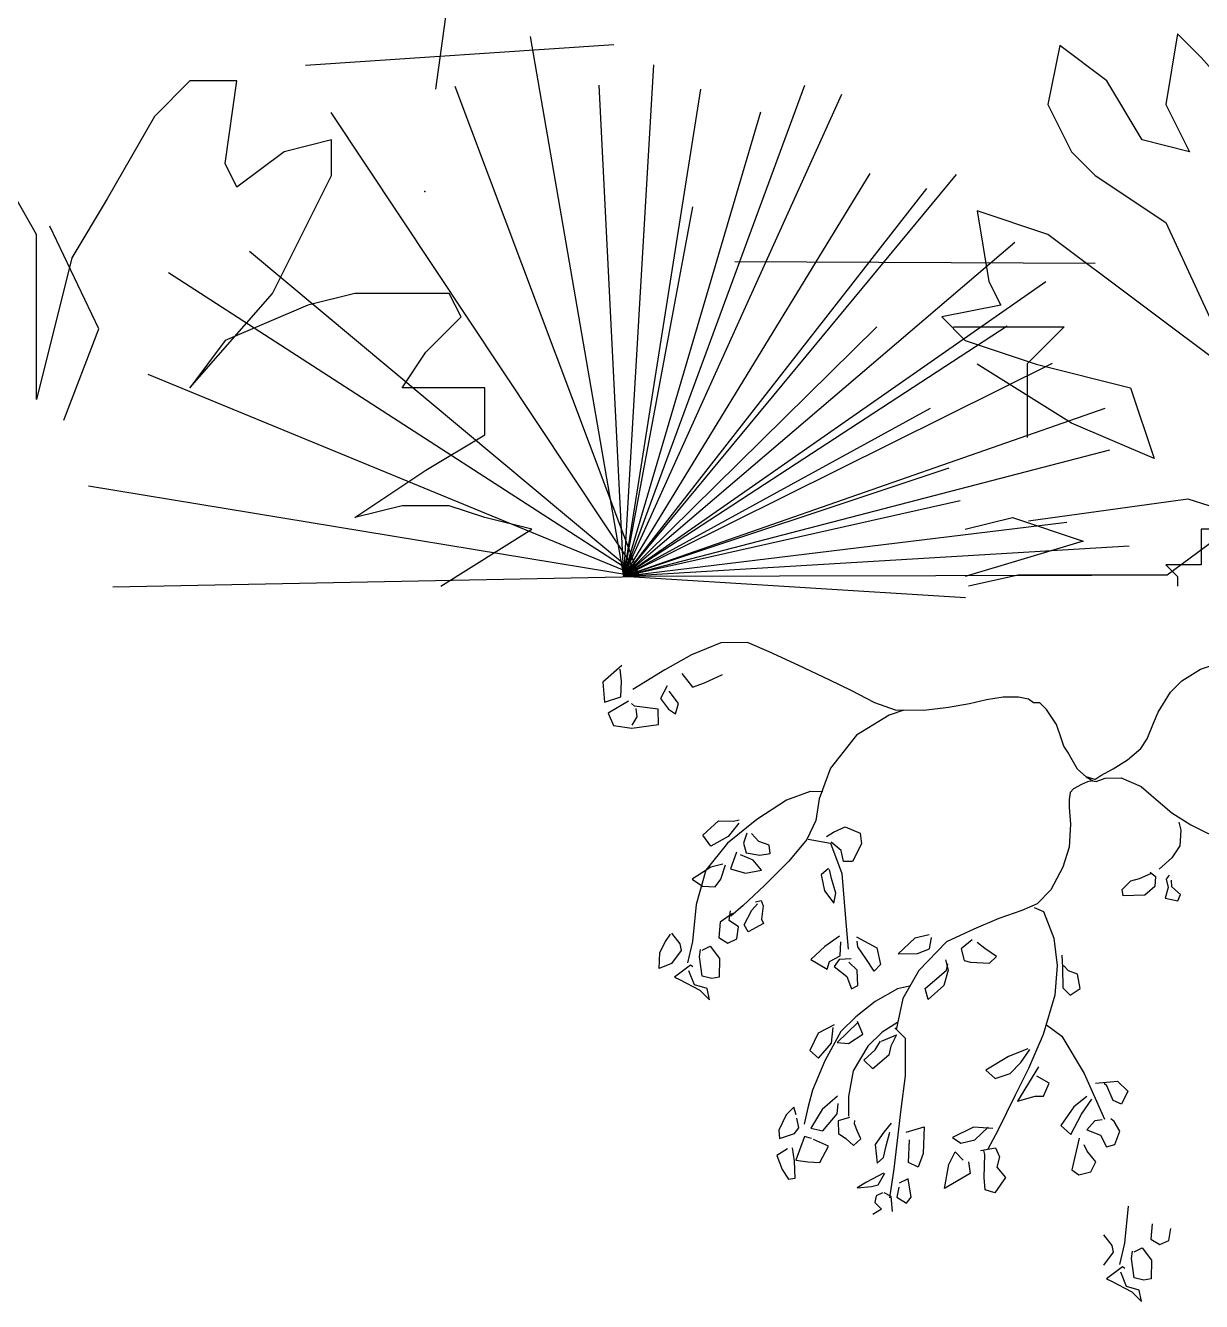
# Model space of a CAD drawing. Extents: x 594.41 to 596.31, y 172.36 to 173.85.
# Drawn here: x 595.168 to 595.727, y 172.459 to 173.066 of the extents above; entities that cross this region are included whole.
import ezdxf

# ---------------------------------------------------------------- set-up
doc = ezdxf.new("R2010")
doc.units = 0
doc.header["$LTSCALE"] = 0.3
doc.header["$MEASUREMENT"] = 0
doc.layers.get('0').update_dxf_attribs({"linetype": 'CONTINUOUS'})

msp = doc.modelspace()

# ---------------------------------------------------------------- linework, layer by layer
for p, q in [((595.36287, 173.03519), (595.38553, 173.19965)), ((595.40777, 173.06026), (595.45217, 172.8037)), ((595.40777, 173.06026), (595.45217, 172.8037)), ((595.71552, 173.06159), (595.70991, 173.02795)), ((595.72673, 173.05038), (595.71552, 173.06159)), ((595.44743, 173.05627), (595.30089, 173.04655)), ((595.44743, 173.05627), (595.30089, 173.04655)), ((595.65945, 173.05599), (595.65384, 173.02795)), ((595.68187, 173.03917), (595.65945, 173.05599)), ((595.76598, 173.00552), (595.72673, 173.05038)), ((595.46641, 173.0468), (595.45217, 172.8037)), ((595.46641, 173.0468), (595.45217, 172.8037)), ((595.24592, 173.03917), (595.2291, 173.02234)), ((595.24592, 173.03917), (595.2291, 173.02234)), ((595.26835, 173.03917), (595.24592, 173.03917)), ((595.26835, 173.03917), (595.24592, 173.03917)), ((595.26274, 172.99992), (595.26835, 173.03917)), ((595.26274, 172.99992), (595.26835, 173.03917)), ((595.37188, 173.0367), (595.45961, 172.8037)), ((595.37188, 173.0367), (595.45961, 172.8037)), ((595.44035, 173.03716), (595.45217, 172.8037)), ((595.44035, 173.03716), (595.45217, 172.8037)), ((595.53815, 173.03706), (595.45217, 172.8037)), ((595.53815, 173.03706), (595.45217, 172.8037)), ((595.6987, 173.01113), (595.68187, 173.03917)), ((595.48865, 173.03524), (595.45217, 172.8037)), ((595.48865, 173.03524), (595.45217, 172.8037)), ((595.55579, 173.03279), (595.45217, 172.8037)), ((595.55579, 173.03279), (595.45217, 172.8037)), ((595.31304, 173.02412), (595.45961, 172.8037)), ((595.31304, 173.02412), (595.45961, 172.8037)), ((595.5173, 173.0243), (595.45217, 172.8037)), ((595.5173, 173.0243), (595.45217, 172.8037)), ((595.65384, 173.02795), (595.66505, 173.00552)), ((595.70991, 173.02795), (595.72112, 173.00552)), ((595.2291, 173.02234), (595.20667, 172.9831)), ((595.2291, 173.02234), (595.20667, 172.9831)), ((595.17303, 172.96628), (595.15061, 173.00552)), ((595.17303, 172.96628), (595.15061, 173.00552)), ((595.29078, 173.00552), (595.26835, 172.9887)), ((595.29078, 173.00552), (595.26835, 172.9887)), ((595.31321, 173.01113), (595.29078, 173.00552)), ((595.31321, 173.01113), (595.29078, 173.00552)), ((595.31321, 172.99431), (595.31321, 173.01113)), ((595.31321, 172.99431), (595.31321, 173.01113)), ((595.66505, 173.00552), (595.67627, 172.99431)), ((595.72112, 173.00552), (595.6987, 173.01113)), ((595.26835, 172.9887), (595.26274, 172.99992)), ((595.26835, 172.9887), (595.26274, 172.99992)), ((595.28517, 172.93824), (595.31321, 172.99431)), ((595.28517, 172.93824), (595.31321, 172.99431)), ((595.56923, 172.99517), (595.45217, 172.8037)), ((595.56923, 172.99517), (595.45217, 172.8037)), ((595.6102, 172.99466), (595.45217, 172.8037)), ((595.6102, 172.99466), (595.45217, 172.8037)), ((595.67627, 172.99431), (595.70991, 172.97188)), ((595.59611, 172.98812), (595.45217, 172.8037)), ((595.59611, 172.98812), (595.45217, 172.8037)), ((595.20667, 172.9831), (595.18985, 172.95506)), ((595.20667, 172.9831), (595.18985, 172.95506)), ((595.48491, 172.97938), (595.45217, 172.8037)), ((595.48491, 172.97938), (595.45217, 172.8037)), ((595.65384, 172.96628), (595.6202, 172.97749)), ((595.6202, 172.97749), (595.62581, 172.94385)), ((595.20274, 172.92133), (595.17939, 172.97017)), ((595.70991, 172.97188), (595.74355, 172.89899)), ((595.17303, 172.91581), (595.17303, 172.96628)), ((595.17303, 172.91581), (595.17303, 172.96628)), ((595.6987, 172.93263), (595.65384, 172.96628)), ((595.27437, 172.9583), (595.45961, 172.8037)), ((595.27437, 172.9583), (595.45961, 172.8037)), ((595.63817, 172.96239), (595.45217, 172.8037)), ((595.63817, 172.96239), (595.45217, 172.8037)), ((595.18985, 172.95506), (595.17303, 172.88778)), ((595.18985, 172.95506), (595.17303, 172.88778)), ((595.6763, 172.95242), (595.50497, 172.95319)), ((595.6763, 172.95242), (595.50497, 172.95319)), ((595.23573, 172.94819), (595.45961, 172.8037)), ((595.23573, 172.94819), (595.45961, 172.8037)), ((595.65289, 172.94375), (595.45217, 172.8037)), ((595.65289, 172.94375), (595.45217, 172.8037)), ((595.62581, 172.94385), (595.63141, 172.93263)), ((595.24592, 172.89339), (595.28517, 172.93824)), ((595.24592, 172.89339), (595.28517, 172.93824)), ((595.30199, 172.93263), (595.26274, 172.91581)), ((595.30199, 172.93263), (595.26274, 172.91581)), ((595.32442, 172.93824), (595.30199, 172.93263)), ((595.32442, 172.93824), (595.30199, 172.93263)), ((595.36927, 172.93824), (595.32442, 172.93824)), ((595.36927, 172.93824), (595.32442, 172.93824)), ((595.37488, 172.92703), (595.36927, 172.93824)), ((595.37488, 172.92703), (595.36927, 172.93824)), ((595.63141, 172.93263), (595.60338, 172.92703)), ((595.74355, 172.89899), (595.6987, 172.93263)), ((595.35806, 172.91021), (595.37488, 172.92703)), ((595.35806, 172.91021), (595.37488, 172.92703)), ((595.60338, 172.92703), (595.61459, 172.91581)), ((595.18603, 172.87798), (595.20274, 172.92133)), ((595.63445, 172.92261), (595.45217, 172.8037)), ((595.63445, 172.92261), (595.45217, 172.8037)), ((595.57259, 172.92229), (595.45217, 172.8037)), ((595.57259, 172.92229), (595.45217, 172.8037)), ((595.60895, 172.92234), (595.66151, 172.92234)), ((595.66151, 172.92234), (595.64399, 172.90481)), ((595.17303, 172.88778), (595.17303, 172.91581)), ((595.17303, 172.88778), (595.17303, 172.91581)), ((595.26274, 172.91581), (595.24592, 172.89339)), ((595.26274, 172.91581), (595.24592, 172.89339)), ((595.61459, 172.91581), (595.64823, 172.9046)), ((595.34685, 172.89339), (595.35806, 172.91021)), ((595.34685, 172.89339), (595.35806, 172.91021)), ((595.65583, 172.90486), (595.45217, 172.8037)), ((595.65583, 172.90486), (595.45217, 172.8037)), ((595.66505, 172.87657), (595.6202, 172.9046)), ((595.64399, 172.90481), (595.64399, 172.86977)), ((595.64823, 172.9046), (595.69309, 172.89339)), ((595.22594, 172.89986), (595.45961, 172.8037)), ((595.22594, 172.89986), (595.45961, 172.8037)), ((595.38049, 172.89339), (595.34685, 172.89339)), ((595.38049, 172.89339), (595.34685, 172.89339)), ((595.3861, 172.89339), (595.38049, 172.89339)), ((595.3861, 172.89339), (595.38049, 172.89339)), ((595.3861, 172.87096), (595.3861, 172.89339)), ((595.3861, 172.87096), (595.3861, 172.89339)), ((595.69309, 172.89339), (595.7043, 172.85974)), ((595.59783, 172.88358), (595.45217, 172.8037)), ((595.59783, 172.88358), (595.45217, 172.8037)), ((595.68095, 172.88353), (595.45217, 172.8037)), ((595.68095, 172.88353), (595.45217, 172.8037)), ((595.7043, 172.85974), (595.66505, 172.87657)), ((595.35806, 172.85414), (595.3861, 172.87096)), ((595.35806, 172.85414), (595.3861, 172.87096)), ((595.68308, 172.86377), (595.45217, 172.8037)), ((595.68308, 172.86377), (595.45217, 172.8037)), ((595.32442, 172.83171), (595.35806, 172.85414)), ((595.32442, 172.83171), (595.35806, 172.85414)), ((595.6067, 172.85514), (595.45217, 172.8037)), ((595.6067, 172.85514), (595.45217, 172.8037)), ((595.19775, 172.8467), (595.45961, 172.8037)), ((595.19775, 172.8467), (595.45961, 172.8037)), ((595.34685, 172.83732), (595.32442, 172.83171)), ((595.34685, 172.83732), (595.32442, 172.83171)), ((595.36927, 172.83732), (595.34685, 172.83732)), ((595.36927, 172.83732), (595.34685, 172.83732)), ((595.3861, 172.83171), (595.36927, 172.83732)), ((595.3861, 172.83171), (595.36927, 172.83732)), ((595.61219, 172.83966), (595.45217, 172.8037)), ((595.61219, 172.83966), (595.45217, 172.8037)), ((595.64455, 172.83017), (595.72032, 172.84051)), ((595.72032, 172.84051), (595.74769, 172.83187)), ((595.40852, 172.8261), (595.3861, 172.83171)), ((595.40852, 172.8261), (595.3861, 172.83171)), ((595.61459, 172.8261), (595.63702, 172.83171)), ((595.63702, 172.83171), (595.67066, 172.8205)), ((595.74769, 172.83187), (595.71062, 172.80424)), ((595.36524, 172.79905), (595.40852, 172.8261)), ((595.36524, 172.79905), (595.40852, 172.8261)), ((595.6629, 172.82929), (595.45217, 172.8037)), ((595.6629, 172.82929), (595.45217, 172.8037)), ((595.72673, 172.8261), (595.72673, 172.80928)), ((595.74916, 172.8261), (595.72673, 172.8261)), ((595.69246, 172.8181), (595.45217, 172.8037)), ((595.69246, 172.8181), (595.45217, 172.8037)), ((595.67066, 172.8205), (595.61459, 172.80368)), ((595.72673, 172.80928), (595.70991, 172.80928)), ((595.70991, 172.80928), (595.71552, 172.80368)), ((595.2093, 172.79876), (595.45961, 172.8037)), ((595.2093, 172.79876), (595.45961, 172.8037)), ((595.67478, 172.80417), (595.45217, 172.8037)), ((595.67478, 172.80417), (595.45217, 172.8037)), ((595.61469, 172.79352), (595.45217, 172.8037)), ((595.61469, 172.79352), (595.45217, 172.8037)), ((595.63971, 172.80424), (595.61605, 172.79905)), ((595.71062, 172.80424), (595.63971, 172.80424)), ((595.71552, 172.80368), (595.71552, 172.79905)), ((595.45124, 172.76146), (595.44223, 172.75339)), ((595.45115, 172.75393), (595.45055, 172.75963)), ((595.47982, 172.75759), (595.48484, 172.75114)), ((595.49064, 172.75318), (595.49922, 172.75705)), ((595.44223, 172.75339), (595.4431, 172.74404)), ((595.45089, 172.74651), (595.45115, 172.75393)), ((595.47289, 172.75178), (595.46969, 172.74576)), ((595.48484, 172.75114), (595.49064, 172.75318)), ((595.4431, 172.74404), (595.45089, 172.74651)), ((595.46969, 172.74576), (595.47341, 172.7407)), ((595.47826, 172.74339), (595.47384, 172.7492)), ((595.45453, 172.74436), (595.44483, 172.73877)), ((595.44483, 172.73877), (595.44734, 172.73285)), ((595.4573, 172.7421), (595.45583, 172.74328)), ((595.46865, 172.7407), (595.4573, 172.7421)), ((595.45791, 172.74092), (595.45851, 172.73694)), ((595.46873, 172.73339), (595.46865, 172.7407)), ((595.47341, 172.7407), (595.47687, 172.73834)), ((595.47687, 172.73834), (595.47826, 172.74339)), ((595.44734, 172.73285), (595.456, 172.73167)), ((595.456, 172.73167), (595.46873, 172.73339)), ((595.45851, 172.73694), (595.45609, 172.73307)), ((595.48986, 172.68068), (595.49731, 172.68757)), ((595.49731, 172.68757), (595.50441, 172.68746)), ((595.50693, 172.68649), (595.50182, 172.68014)), ((595.50441, 172.68746), (595.50701, 172.688)), ((595.55196, 172.68219), (595.5575, 172.68477)), ((595.5575, 172.68477), (595.5646, 172.68176)), ((595.71616, 172.68692), (595.71703, 172.68316)), ((595.49359, 172.67552), (595.48986, 172.68068)), ((595.50182, 172.68014), (595.49359, 172.67552)), ((595.51074, 172.68176), (595.50918, 172.67702)), ((595.51637, 172.67767), (595.51299, 172.68154)), ((595.54858, 172.68014), (595.55196, 172.68219)), ((595.5646, 172.68176), (595.56521, 172.6767)), ((595.5058, 172.67261), (595.50303, 172.66476)), ((595.50918, 172.67702), (595.51048, 172.67229)), ((595.51048, 172.67229), (595.51689, 172.67122)), ((595.5213, 172.67595), (595.51637, 172.67767)), ((595.51689, 172.67122), (595.52182, 172.67208)), ((595.52182, 172.67208), (595.5213, 172.67595)), ((595.55551, 172.67347), (595.55075, 172.67746)), ((595.55672, 172.6682), (595.55551, 172.67347)), ((595.56521, 172.6767), (595.56097, 172.66831)), ((595.49939, 172.66691), (595.49368, 172.66552)), ((595.49835, 172.65992), (595.5006, 172.6667)), ((595.51368, 172.66885), (595.50779, 172.67143)), ((595.51766, 172.66412), (595.51368, 172.66885)), ((595.56097, 172.66831), (595.55672, 172.6682)), ((595.49368, 172.66552), (595.48475, 172.65992)), ((595.48475, 172.65992), (595.4896, 172.65659)), ((595.49567, 172.65627), (595.49835, 172.65992)), ((595.50303, 172.66476), (595.51004, 172.66272)), ((595.51004, 172.66272), (595.51766, 172.66412)), ((595.54954, 172.66498), (595.54607, 172.66197)), ((595.54607, 172.66197), (595.54763, 172.65433)), ((595.55092, 172.66024), (595.54997, 172.66444)), ((595.553, 172.65325), (595.55092, 172.66024)), ((595.6933, 172.65906), (595.69746, 172.66024)), ((595.69746, 172.66024), (595.70283, 172.6625)), ((595.70239, 172.66315), (595.70499, 172.66111)), ((595.70499, 172.66111), (595.70465, 172.65637)), ((595.71157, 172.66175), (595.7101, 172.65981)), ((595.7101, 172.65981), (595.71097, 172.65583)), ((595.4896, 172.65659), (595.49567, 172.65627)), ((595.54763, 172.65433), (595.55205, 172.64852)), ((595.68914, 172.65497), (595.6933, 172.65906)), ((595.68966, 172.65185), (595.68914, 172.65497)), ((595.70465, 172.65637), (595.69988, 172.65228)), ((595.71097, 172.65583), (595.70958, 172.65089)), ((595.71279, 172.65627), (595.71261, 172.65938)), ((595.71694, 172.65261), (595.71279, 172.65627)), ((595.51316, 172.64519), (595.51576, 172.64809)), ((595.51489, 172.64906), (595.51749, 172.6497)), ((595.51749, 172.6497), (595.51844, 172.64723)), ((595.55205, 172.64852), (595.553, 172.65325)), ((595.69988, 172.65228), (595.68966, 172.65185)), ((595.70958, 172.65089), (595.71564, 172.6496)), ((595.71564, 172.6496), (595.71694, 172.65261)), ((595.50389, 172.64357), (595.49809, 172.63938)), ((595.50234, 172.64024), (595.50303, 172.64486)), ((595.50944, 172.63809), (595.51316, 172.64519)), ((595.51844, 172.64723), (595.51766, 172.64088)), ((595.49809, 172.63938), (595.4974, 172.63217)), ((595.50684, 172.63723), (595.50234, 172.64024)), ((595.50597, 172.63153), (595.50684, 172.63723)), ((595.51143, 172.63475), (595.50944, 172.63809)), ((595.5187, 172.63873), (595.51143, 172.63475)), ((595.51766, 172.64088), (595.5187, 172.63873)), ((595.46943, 172.62507), (595.47202, 172.63023)), ((595.47202, 172.63023), (595.47445, 172.63368)), ((595.47488, 172.63421), (595.47887, 172.62916)), ((595.4974, 172.63217), (595.50173, 172.62948)), ((595.50173, 172.62948), (595.50597, 172.63153)), ((595.55473, 172.63282), (595.5478, 172.62787)), ((595.55517, 172.62346), (595.55534, 172.63002)), ((595.56279, 172.63239), (595.57249, 172.62722)), ((595.56357, 172.62765), (595.56322, 172.63045)), ((595.59059, 172.63174), (595.58262, 172.62443)), ((595.59743, 172.63346), (595.59059, 172.63174)), ((595.5976, 172.62669), (595.59855, 172.63217)), ((595.61787, 172.63099), (595.61267, 172.62679)), ((595.62393, 172.6269), (595.62021, 172.6297)), ((595.46908, 172.61743), (595.46943, 172.62507)), ((595.47947, 172.62593), (595.47488, 172.6198)), ((595.47887, 172.62916), (595.47947, 172.62593)), ((595.48822, 172.62292), (595.48874, 172.62647)), ((595.48952, 172.62604), (595.49333, 172.62798)), ((595.49333, 172.62798), (595.49775, 172.62217)), ((595.5478, 172.62787), (595.54122, 172.62163)), ((595.54997, 172.62066), (595.55517, 172.62346)), ((595.56764, 172.62174), (595.56357, 172.62765)), ((595.57249, 172.62722), (595.57431, 172.61926)), ((595.58262, 172.62443), (595.5918, 172.62453)), ((595.5918, 172.62453), (595.5976, 172.62669)), ((595.61267, 172.62679), (595.61406, 172.6212)), ((595.62947, 172.62314), (595.62393, 172.6269)), ((595.66048, 172.62378), (595.66082, 172.61787)), ((595.47488, 172.6198), (595.46908, 172.61743)), ((595.48389, 172.61894), (595.47635, 172.61324)), ((595.4851, 172.61819), (595.48389, 172.61894)), ((595.48943, 172.61378), (595.48822, 172.62292)), ((595.49775, 172.62217), (595.49757, 172.61324)), ((595.54122, 172.62163), (595.54893, 172.617)), ((595.54893, 172.617), (595.54997, 172.62066)), ((595.55465, 172.62163), (595.55231, 172.6184)), ((595.55231, 172.6184), (595.5582, 172.61356)), ((595.56036, 172.62206), (595.55465, 172.62163)), ((595.56313, 172.61668), (595.55915, 172.62034)), ((595.57119, 172.61614), (595.56764, 172.62174)), ((595.57431, 172.61926), (595.57119, 172.61614)), ((595.60514, 172.62152), (595.60644, 172.61657)), ((595.60566, 172.61657), (595.60626, 172.61969)), ((595.61406, 172.6212), (595.617, 172.62045)), ((595.617, 172.62045), (595.62601, 172.61991)), ((595.62601, 172.61991), (595.62947, 172.62314)), ((595.66082, 172.61787), (595.661, 172.60818)), ((595.6636, 172.61636), (595.66134, 172.61883)), ((595.47635, 172.61324), (595.47878, 172.61216)), ((595.47878, 172.61216), (595.48831, 172.60711)), ((595.48588, 172.60958), (595.48311, 172.61636)), ((595.49411, 172.61259), (595.48943, 172.61378)), ((595.49757, 172.61324), (595.49411, 172.61259)), ((595.5582, 172.61356), (595.56045, 172.60775)), ((595.56357, 172.60926), (595.56313, 172.61668)), ((595.59544, 172.60786), (595.60566, 172.61657)), ((595.60644, 172.61657), (595.60444, 172.60926)), ((595.66793, 172.61475), (595.6636, 172.61636)), ((595.66922, 172.60786), (595.66793, 172.61475)), ((595.49186, 172.60786), (595.48588, 172.60958)), ((595.48831, 172.60711), (595.49298, 172.60248)), ((595.49298, 172.60248), (595.49186, 172.60786)), ((595.56045, 172.60775), (595.56357, 172.60926)), ((595.597, 172.60259), (595.59544, 172.60786)), ((595.60444, 172.60926), (595.597, 172.60259)), ((595.661, 172.60818), (595.66446, 172.60474)), ((595.66446, 172.60474), (595.66922, 172.60786)), ((595.55222, 172.59065), (595.5446, 172.58667)), ((595.55092, 172.58194), (595.5517, 172.58936)), ((595.56339, 172.59162), (595.55361, 172.58226)), ((595.5659, 172.58624), (595.56331, 172.59226)), ((595.5446, 172.58667), (595.54062, 172.57839)), ((595.54477, 172.57473), (595.55092, 172.58194)), ((595.55361, 172.58226), (595.55898, 172.58172)), ((595.55898, 172.58172), (595.5659, 172.58624)), ((595.57179, 172.57871), (595.57431, 172.58291)), ((595.57482, 172.58291), (595.58193, 172.58592)), ((595.58193, 172.58592), (595.57924, 172.58054)), ((595.54062, 172.57839), (595.54477, 172.57473)), ((595.56634, 172.57387), (595.57179, 172.57871)), ((595.5782, 172.57624), (595.57058, 172.56968)), ((595.57924, 172.58054), (595.5782, 172.57624)), ((595.6351, 172.57559), (595.62428, 172.56903)), ((595.64437, 172.57925), (595.6351, 172.57559)), ((595.64099, 172.57269), (595.64523, 172.57893)), ((595.57058, 172.56968), (595.56634, 172.57387)), ((595.62428, 172.56903), (595.62878, 172.56516)), ((595.63597, 172.56742), (595.64099, 172.57269)), ((595.64939, 172.57064), (595.63935, 172.5544)), ((595.62878, 172.56516), (595.63597, 172.56742)), ((595.65442, 172.5629), (595.64861, 172.56623)), ((595.65182, 172.55677), (595.65442, 172.5629)), ((595.6765, 172.5629), (595.68689, 172.56387)), ((595.68187, 172.56161), (595.68057, 172.56279)), ((595.68689, 172.56387), (595.69192, 172.55914)), ((595.54195, 172.55957), (595.53977, 172.55118)), ((595.55378, 172.55677), (595.5465, 172.55042)), ((595.63935, 172.5544), (595.64775, 172.55666)), ((595.64775, 172.55666), (595.65182, 172.55677)), ((595.67243, 172.55655), (595.66611, 172.55161)), ((595.68481, 172.55462), (595.68187, 172.56161)), ((595.69192, 172.55914), (595.68888, 172.553)), ((595.53308, 172.5515), (595.52936, 172.54784)), ((595.53421, 172.54784), (595.53308, 172.5515)), ((595.5465, 172.55042), (595.54122, 172.5415)), ((595.55361, 172.54827), (595.55421, 172.55322)), ((595.66611, 172.55161), (595.65996, 172.54279)), ((595.66974, 172.54816), (595.67477, 172.55537)), ((595.68888, 172.553), (595.68481, 172.55462)), ((595.52936, 172.54784), (595.52589, 172.54063)), ((595.53542, 172.54171), (595.53455, 172.54634)), ((595.54685, 172.5402), (595.55361, 172.54827)), ((595.55958, 172.54666), (595.55413, 172.54494)), ((595.55413, 172.54494), (595.5543, 172.53902)), ((595.56192, 172.54354), (595.56209, 172.54515)), ((595.66481, 172.53848), (595.66974, 172.54816)), ((595.67615, 172.54504), (595.67243, 172.54074)), ((595.6797, 172.54547), (595.67615, 172.54504)), ((595.68542, 172.54472), (595.68369, 172.5459)), ((595.6881, 172.5401), (595.68542, 172.54472)), ((595.52589, 172.54063), (595.52633, 172.53665)), ((595.52633, 172.53665), (595.53334, 172.53891)), ((595.53334, 172.53891), (595.53542, 172.54171)), ((595.54122, 172.5415), (595.54685, 172.5402)), ((595.5543, 172.53902), (595.55776, 172.53655)), ((595.56331, 172.53999), (595.56192, 172.54354)), ((595.56495, 172.53644), (595.56331, 172.53999)), ((595.57578, 172.53956), (595.57179, 172.53375)), ((595.57933, 172.54386), (595.57578, 172.53956)), ((595.57699, 172.53311), (595.57872, 172.53967)), ((595.58652, 172.53967), (595.59509, 172.54214)), ((595.59509, 172.54214), (595.59457, 172.52956)), ((595.61847, 172.54203), (595.60851, 172.53708)), ((595.62774, 172.54139), (595.61847, 172.54203)), ((595.61917, 172.53601), (595.62549, 172.54203)), ((595.65996, 172.54279), (595.66481, 172.53848)), ((595.67243, 172.54074), (595.67884, 172.53816)), ((595.68559, 172.53375), (595.6881, 172.5401)), ((595.5381, 172.53762), (595.53395, 172.52633)), ((595.54139, 172.53665), (595.5381, 172.53762)), ((595.54962, 172.53289), (595.54243, 172.53612)), ((595.54546, 172.52525), (595.54962, 172.53289)), ((595.55776, 172.53655), (595.56149, 172.53321)), ((595.56149, 172.53321), (595.56495, 172.53644)), ((595.57179, 172.53375), (595.57275, 172.52482)), ((595.57569, 172.52762), (595.57699, 172.53311)), ((595.58756, 172.52515), (595.58799, 172.5359)), ((595.60851, 172.53708), (595.61241, 172.5344)), ((595.61241, 172.5344), (595.61917, 172.53601)), ((595.6687, 172.53676), (595.66524, 172.5217)), ((595.67252, 172.53063), (595.67104, 172.53364)), ((595.67884, 172.53816), (595.68178, 172.53257)), ((595.68178, 172.53257), (595.68559, 172.53375)), ((595.53005, 172.53171), (595.52494, 172.52859)), ((595.52494, 172.52859), (595.52745, 172.52181)), ((595.53343, 172.5259), (595.53247, 172.53214)), ((595.53395, 172.52633), (595.53966, 172.52547)), ((595.57275, 172.52482), (595.57569, 172.52762)), ((595.59457, 172.52956), (595.59215, 172.52299)), ((595.60678, 172.52418), (595.60981, 172.5302)), ((595.60981, 172.5302), (595.61354, 172.52633)), ((595.62185, 172.53085), (595.62887, 172.53214)), ((595.62384, 172.52902), (595.62332, 172.53095)), ((595.62358, 172.51815), (595.62384, 172.52902)), ((595.62887, 172.53214), (595.63086, 172.52794)), ((595.63086, 172.52794), (595.62956, 172.52299)), ((595.67659, 172.52558), (595.67252, 172.53063)), ((595.52745, 172.52181), (595.53048, 172.51729)), ((595.53377, 172.51783), (595.53343, 172.5259)), ((595.53966, 172.52547), (595.54546, 172.52525)), ((595.57569, 172.5202), (595.56764, 172.51579)), ((595.57309, 172.5146), (595.57638, 172.5202)), ((595.59215, 172.52299), (595.58756, 172.52515)), ((595.60462, 172.51288), (595.60678, 172.52418)), ((595.61605, 172.52558), (595.61691, 172.51998)), ((595.62956, 172.52299), (595.63363, 172.51815)), ((595.66524, 172.5217), (595.66853, 172.51934)), ((595.66853, 172.51934), (595.67425, 172.52074)), ((595.67425, 172.52074), (595.67659, 172.52558)), ((595.53048, 172.51729), (595.53377, 172.51783)), ((595.56764, 172.51579), (595.56313, 172.5131)), ((595.57006, 172.51385), (595.57309, 172.5146)), ((595.58747, 172.51751), (595.58314, 172.51536)), ((595.58877, 172.50869), (595.58747, 172.51751)), ((595.61691, 172.51998), (595.60462, 172.51288)), ((595.6241, 172.51224), (595.62358, 172.51815)), ((595.63363, 172.51815), (595.62869, 172.51084)), ((595.56313, 172.5131), (595.57006, 172.51385)), ((595.57214, 172.50933), (595.57162, 172.50621)), ((595.57526, 172.51084), (595.57214, 172.50933)), ((595.57941, 172.50912), (595.57604, 172.51084)), ((595.58002, 172.50191), (595.57941, 172.50912)), ((595.58297, 172.51353), (595.5821, 172.50869)), ((595.5821, 172.50869), (595.58669, 172.50589)), ((595.58669, 172.50589), (595.58877, 172.50869)), ((595.62869, 172.51084), (595.6241, 172.51224)), ((595.57482, 172.5031), (595.57058, 172.50051)), ((595.57162, 172.50621), (595.57482, 172.5031)), ((595.70347, 172.49605), (595.70277, 172.48885)), ((595.68026, 172.49089), (595.68424, 172.48583)), ((595.71135, 172.4882), (595.71221, 172.4939)), ((595.68424, 172.48583), (595.68485, 172.48261)), ((595.69489, 172.48271), (595.6987, 172.48465)), ((595.6987, 172.48465), (595.70312, 172.47884)), ((595.70277, 172.48885), (595.7071, 172.48616)), ((595.7071, 172.48616), (595.71135, 172.4882)), ((595.68485, 172.48261), (595.68026, 172.47648)), ((595.69359, 172.4796), (595.69411, 172.48314)), ((595.69481, 172.47045), (595.69359, 172.4796)), ((595.70312, 172.47884), (595.70295, 172.46991)), ((595.68926, 172.47562), (595.68173, 172.46991)), ((595.69126, 172.46626), (595.68848, 172.47303)), ((595.69048, 172.47486), (595.68926, 172.47562)), ((595.68173, 172.46991), (595.68415, 172.46884)), ((595.68415, 172.46884), (595.69368, 172.46378)), ((595.69723, 172.46454), (595.69126, 172.46626)), ((595.69948, 172.46927), (595.69481, 172.47045)), ((595.70295, 172.46991), (595.69948, 172.46927)), ((595.69368, 172.46378), (595.69836, 172.45916)), ((595.69836, 172.45916), (595.69723, 172.46454))]:
    msp.add_line(p, q)
at = {"color": 2}
for p, q in [((595.58539, 172.74016), (595.57836, 172.7378)), ((595.57836, 172.7378), (595.56284, 172.72833)), ((595.56284, 172.72833), (595.55053, 172.71263)), ((595.55053, 172.71263), (595.54515, 172.698)), ((595.52964, 172.69746), (595.51546, 172.68821)), ((595.54081, 172.70155), (595.52964, 172.69746)), ((595.54691, 172.70133), (595.54081, 172.70155)), ((595.54515, 172.698), (595.5435, 172.68778)), ((595.51546, 172.68821), (595.5016, 172.67702)), ((595.5435, 172.68778), (595.53926, 172.67864)), ((595.53926, 172.67864), (595.53077, 172.66842)), ((595.71703, 172.68316), (595.7166, 172.67573)), ((595.5016, 172.67702), (595.49116, 172.66412)), ((595.7166, 172.67573), (595.71279, 172.67003)), ((595.53077, 172.66842), (595.51909, 172.6568)), ((595.71279, 172.67003), (595.70681, 172.66455)), ((595.49116, 172.66412), (595.4866, 172.64777)), ((595.51909, 172.6568), (595.50905, 172.64734)), ((595.4866, 172.64777), (595.48485, 172.63023)), ((595.50905, 172.64734), (595.50316, 172.64228)), ((595.64725, 172.64637), (595.6518, 172.64454)), ((595.6518, 172.64454), (595.65666, 172.63174)), ((595.48485, 172.63023), (595.48257, 172.62012)), ((595.65666, 172.63174), (595.65832, 172.61883)), ((595.65832, 172.61883), (595.65708, 172.60474)), ((595.58229, 172.60775), (595.57174, 172.60173)), ((595.58798, 172.60904), (595.58229, 172.60775)), ((595.57174, 172.60173), (595.56253, 172.59442)), ((595.65708, 172.60474), (595.65159, 172.58603)), ((595.56253, 172.59442), (595.55539, 172.58742)), ((595.55539, 172.58742), (595.54774, 172.57355)), ((595.58105, 172.58915), (595.58601, 172.58431)), ((595.58601, 172.58431), (595.58601, 172.56645)), ((595.65159, 172.58603), (595.64466, 172.56989)), ((595.54774, 172.57355), (595.54195, 172.55957)), ((595.64466, 172.56989), (595.63835, 172.5572)), ((595.58601, 172.56645), (595.58394, 172.55053)), ((595.63835, 172.5572), (595.62997, 172.54042)), ((595.53977, 172.55118), (595.53791, 172.54343)), ((595.58394, 172.55053), (595.58218, 172.53558)), ((595.62997, 172.54042), (595.62532, 172.5316)), ((595.58218, 172.53558), (595.58063, 172.52213)), ((595.58063, 172.52213), (595.57856, 172.50837)), ((595.69198, 172.50444), (595.69022, 172.48691)), ((595.69022, 172.48691), (595.68795, 172.4768))]:
    msp.add_line(p, q, dxfattribs=at)
for points in [[(595.67621, 172.70714), (595.67528, 172.70747), (595.67207, 172.70854), (595.66794, 172.71209), (595.66535, 172.7165), (595.66339, 172.72026), (595.66142, 172.72306), (595.66028, 172.7264), (595.65801, 172.73328), (595.65314, 172.74049), (595.65004, 172.74361), (595.64694, 172.74371), (595.64456, 172.74543), (595.6399, 172.7464), (595.63256, 172.7463), (595.6247, 172.745), (595.61653, 172.74318), (595.6066, 172.74145), (595.5948, 172.73995), (595.58146, 172.74016), (595.57153, 172.74371), (595.56025, 172.74952), (595.55012, 172.75447), (595.53543, 172.76135), (595.52136, 172.76792), (595.51112, 172.77233), (595.49829, 172.77211), (595.48443, 172.76641), (595.47171, 172.75931), (595.45661, 172.74995)], [(595.67621, 172.70714), (595.679, 172.70908), (595.6849, 172.71231), (595.69162, 172.71661), (595.69804, 172.72188), (595.70104, 172.7265), (595.70404, 172.73403), (595.70621, 172.7392), (595.71211, 172.74866), (595.71748, 172.75415), (595.72638, 172.75963), (595.73735, 172.76329)], [(595.67207, 172.70854), (595.67528, 172.7066), (595.6727, 172.70607), (595.6698, 172.70478), (595.66607, 172.70284), (595.66442, 172.70101), (595.6639, 172.69778), (595.66401, 172.69413), (595.66463, 172.68606), (595.66401, 172.67509), (595.6609, 172.66562), (595.65521, 172.65476), (595.6488, 172.6482), (595.64146, 172.64497), (595.63049, 172.64121), (595.6186, 172.63615), (595.60566, 172.63002), (595.59242, 172.61647), (595.58487, 172.60313), (595.58167, 172.58829)], [(595.67528, 172.7066), (595.67673, 172.70628), (595.68107, 172.7079), (595.68873, 172.708), (595.69814, 172.70392), (595.703, 172.69972), (595.70621, 172.69692), (595.71283, 172.69144), (595.72183, 172.68563), (595.72979, 172.68165), (595.74107, 172.67756), (595.74903, 172.6752), (595.75752, 172.67347), (595.76621, 172.67272), (595.77489, 172.67337), (595.78762, 172.67477), (595.80076, 172.6738), (595.81689, 172.66745)], [(595.53988, 172.67885), (595.55043, 172.67702), (595.55581, 172.6625), (595.55757, 172.6411), (595.55891, 172.62658)], [(595.58239, 172.59173), (595.57505, 172.58721), (595.56822, 172.58054), (595.56129, 172.56871), (595.55912, 172.55655), (595.55912, 172.5473)], [(595.65314, 172.59065), (595.66039, 172.58527), (595.67114, 172.56742), (595.68076, 172.5458)]]:
    msp.add_lwpolyline(points, dxfattribs=at)
msp.add_point((595.35772, 172.98664))
msp.add_point((595.35772, 172.98664))

doc.saveas('drawing.dxf')
